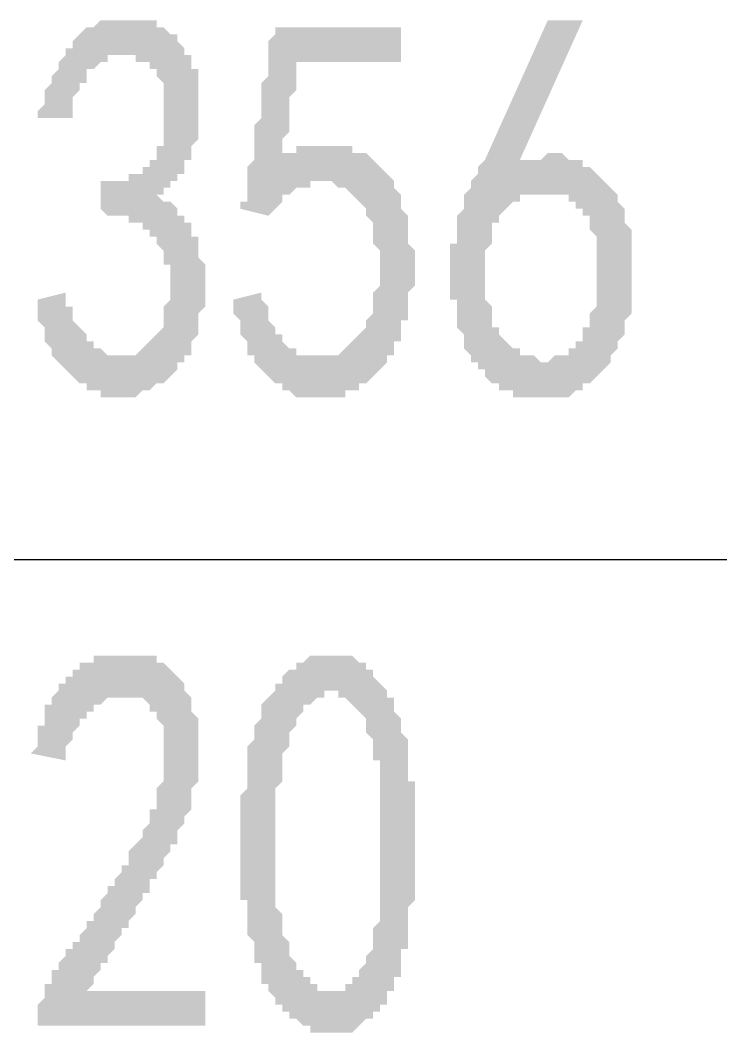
# Model space of a CAD drawing. Header units: millimetres. Extents: x 6156 to 7119, y 3162 to 3647.
# Drawn here: x 7026.84 to 7033.26, y 3537.75 to 3546.96 of the extents above; entities that cross this region are included whole.
import ezdxf

# ---------------------------------------------------------------- set-up
doc = ezdxf.new("R2010")
doc.units = ezdxf.units.MM
doc.layers.add('图层1', color=7, linetype='Continuous')

msp = doc.modelspace()

# ---------------------------------------------------------------- hatches: boundary and pattern name
at = {"layer": '图层1', "transparency": 33554559}
for points in [[(7026.9984, 3544.4204), (7027.2524, 3544.4839), (7027.2524, 3544.4204), (7027.2524, 3544.3569), (7027.3159, 3544.3569), (7027.3159, 3544.2934), (7027.3159, 3544.2299), (7027.3159, 3544.2299), (7027.3794, 3544.1664), (7027.3794, 3544.1664), (7027.4429, 3544.1029), (7027.4429, 3544.1029), (7027.4429, 3544.0394), (7027.5064, 3544.0394), (7027.5064, 3543.9759), (7027.5698, 3543.9759), (7027.5698, 3543.9759), (7027.6333, 3543.9124), (7027.6333, 3543.9124), (7027.6968, 3543.9124), (7027.7603, 3543.9124), (7027.7603, 3543.9124), (7027.7603, 3543.9124), (7027.8238, 3543.9124), (7027.8238, 3543.9124), (7027.8873, 3543.9124), (7027.9508, 3543.9759), (7027.9508, 3543.9759), (7027.9508, 3543.9759), (7028.0143, 3544.0394), (7028.0143, 3544.0394), (7028.0778, 3544.1029), (7028.0778, 3544.1029), (7028.0778, 3544.1029), (7028.1413, 3544.1664), (7028.1413, 3544.2299), (7028.1413, 3544.2299), (7028.1413, 3544.2934), (7028.1413, 3544.3569), (7028.2048, 3544.4204), (7028.2048, 3544.4204), (7028.2048, 3544.4839), (7028.2048, 3544.5474), (7028.2048, 3544.6109), (7028.2048, 3544.6109), (7028.2048, 3544.6744), (7028.2048, 3544.7378), (7028.1413, 3544.7378), (7028.1413, 3544.8013), (7028.1413, 3544.8648), (7028.1413, 3544.8648), (7028.0778, 3544.9283), (7028.0778, 3544.9918), (7028.0778, 3544.9918), (7028.0143, 3544.9918), (7028.0143, 3545.0553), (7028.0143, 3545.0553), (7027.9508, 3545.0553), (7027.9508, 3545.1188), (7027.8873, 3545.1188), (7027.8873, 3545.1188), (7027.8238, 3545.1188), (7027.8238, 3545.1823), (7027.7603, 3545.1823), (7027.6968, 3545.1823), (7027.6968, 3545.1823), (7027.6333, 3545.1823), (7027.5698, 3545.2458), (7027.5698, 3545.4998), (7027.6333, 3545.4998), (7027.6968, 3545.4998), (7027.6968, 3545.4998), (7027.7603, 3545.4998), (7027.8238, 3545.4998), (7027.8238, 3545.5633), (7027.8873, 3545.5633), (7027.8873, 3545.5633), (7027.9508, 3545.5633), (7027.9508, 3545.6268), (7028.0143, 3545.6268), (7028.0143, 3545.6268), (7028.0143, 3545.6903), (7028.0143, 3545.6903), (7028.0778, 3545.6903), (7028.0778, 3545.7538), (7028.0778, 3545.8173), (7028.1413, 3545.8173), (7028.1413, 3545.8808), (7028.1413, 3545.9443), (7028.1413, 3545.9443), (7028.1413, 3546.0078), (7028.1413, 3546.0713), (7028.1413, 3546.1348), (7028.1413, 3546.1348), (7028.1413, 3546.1983), (7028.1413, 3546.2618), (7028.1413, 3546.3252), (7028.1413, 3546.3252), (7028.1413, 3546.3887), (7028.0778, 3546.4522), (7028.0778, 3546.4522), (7028.0778, 3546.5157), (7028.0143, 3546.5157), (7028.0143, 3546.5792), (7027.9508, 3546.5792), (7027.9508, 3546.5792), (7027.8873, 3546.5792), (7027.8873, 3546.6427), (7027.8238, 3546.6427), (7027.8238, 3546.6427), (7027.7603, 3546.6427), (7027.6968, 3546.6427), (7027.6968, 3546.6427), (7027.6333, 3546.6427), (7027.6333, 3546.5792), (7027.6333, 3546.5792), (7027.5698, 3546.5792), (7027.5698, 3546.5792), (7027.5064, 3546.5157), (7027.5064, 3546.5157), (7027.4429, 3546.5157), (7027.4429, 3546.4522), (7027.4429, 3546.3887), (7027.3794, 3546.3887), (7027.3794, 3546.3252), (7027.3794, 3546.3252), (7027.3159, 3546.2618), (7027.3159, 3546.1983), (7027.3159, 3546.1348), (7027.3159, 3546.0713), (7027.2524, 3546.0713), (7026.9984, 3546.0713), (7026.9984, 3546.1348), (7027.0619, 3546.1983), (7027.0619, 3546.2618), (7027.0619, 3546.3252), (7027.0619, 3546.3252), (7027.1254, 3546.3887), (7027.1254, 3546.4522), (7027.1254, 3546.4522), (7027.1889, 3546.5157), (7027.1889, 3546.5792), (7027.1889, 3546.5792), (7027.2524, 3546.6427), (7027.2524, 3546.6427), (7027.2524, 3546.7062), (7027.3159, 3546.7062), (7027.3159, 3546.7697), (7027.3159, 3546.7697), (7027.3794, 3546.8332), (7027.3794, 3546.8332), (7027.4429, 3546.8967), (7027.4429, 3546.8967), (7027.5064, 3546.8967), (7027.5064, 3546.8967), (7027.5698, 3546.9602), (7027.5698, 3546.9602), (7027.6333, 3546.9602), (7027.6968, 3546.9602), (7027.6968, 3546.9602), (7027.7603, 3546.9602), (7027.8238, 3546.9602), (7027.8238, 3546.9602), (7027.8873, 3546.9602), (7027.8873, 3546.9602), (7027.9508, 3546.9602), (7028.0143, 3546.9602), (7028.0143, 3546.9602), (7028.0778, 3546.9602), (7028.0778, 3546.8967), (7028.1413, 3546.8967), (7028.1413, 3546.8967), (7028.2048, 3546.8332), (7028.2048, 3546.8332), (7028.2683, 3546.8332), (7028.2683, 3546.7697), (7028.2683, 3546.7697), (7028.3318, 3546.7062), (7028.3318, 3546.6427), (7028.3953, 3546.6427), (7028.3953, 3546.5792), (7028.3953, 3546.5157), (7028.3953, 3546.5157), (7028.4588, 3546.5157), (7028.4588, 3546.4522), (7028.4588, 3546.3887), (7028.4588, 3546.3252), (7028.4588, 3546.3252), (7028.4588, 3546.2618), (7028.4588, 3546.1983), (7028.4588, 3546.1348), (7028.4588, 3546.1348), (7028.4588, 3546.0713), (7028.4588, 3546.0078), (7028.4588, 3545.9443), (7028.4588, 3545.8808), (7028.4588, 3545.8808), (7028.4588, 3545.8808), (7028.3953, 3545.8173), (7028.3953, 3545.7538), (7028.3953, 3545.7538), (7028.3953, 3545.6903), (7028.3318, 3545.6903), (7028.3318, 3545.6268), (7028.3318, 3545.5633), (7028.2683, 3545.5633), (7028.2683, 3545.4998), (7028.2048, 3545.4998), (7028.2048, 3545.4363), (7028.1413, 3545.4363), (7028.1413, 3545.3728), (7028.0778, 3545.3728), (7028.1413, 3545.3093), (7028.2048, 3545.3093), (7028.2048, 3545.3093), (7028.2683, 3545.2458), (7028.2683, 3545.2458), (7028.2683, 3545.1823), (7028.3318, 3545.1823), (7028.3318, 3545.1188), (7028.3953, 3545.1188), (7028.3953, 3545.0553), (7028.3953, 3544.9918), (7028.4588, 3544.9918), (7028.4588, 3544.9918), (7028.4588, 3544.9283), (7028.4588, 3544.8648), (7028.4588, 3544.8648), (7028.4588, 3544.8013), (7028.5223, 3544.7378), (7028.5223, 3544.6744), (7028.5223, 3544.6744), (7028.5223, 3544.6109), (7028.5223, 3544.5474), (7028.5223, 3544.4839), (7028.5223, 3544.4204), (7028.5223, 3544.4204), (7028.5223, 3544.3569), (7028.4588, 3544.2934), (7028.4588, 3544.2299), (7028.4588, 3544.1664), (7028.4588, 3544.1664), (7028.4588, 3544.1029), (7028.3953, 3544.0394), (7028.3953, 3544.0394), (7028.3953, 3543.9759), (7028.3953, 3543.9124), (7028.3318, 3543.9124), (7028.3318, 3543.8489), (7028.2683, 3543.8489), (7028.2683, 3543.7854), (7028.2683, 3543.7854), (7028.2683, 3543.7854), (7028.2048, 3543.7219), (7028.2048, 3543.7219), (7028.1413, 3543.6584), (7028.1413, 3543.6584), (7028.0778, 3543.6584), (7028.0143, 3543.5949), (7028.0143, 3543.5949), (7027.9508, 3543.5949), (7027.9508, 3543.5949), (7027.8873, 3543.5314), (7027.8873, 3543.5314), (7027.8238, 3543.5314), (7027.8238, 3543.5314), (7027.7603, 3543.5314), (7027.7603, 3543.5314), (7027.6968, 3543.5314), (7027.6333, 3543.5314), (7027.6333, 3543.5314), (7027.5698, 3543.5314), (7027.5698, 3543.5949), (7027.5064, 3543.5949), (7027.5064, 3543.5949), (7027.4429, 3543.5949), (7027.4429, 3543.6584), (7027.3794, 3543.6584), (7027.3794, 3543.6584), (7027.3159, 3543.7219), (7027.3159, 3543.7219), (7027.2524, 3543.7854), (7027.2524, 3543.7854), (7027.2524, 3543.7854), (7027.1889, 3543.8489), (7027.1889, 3543.8489), (7027.1254, 3543.9124), (7027.1254, 3543.9124), (7027.1254, 3543.9759), (7027.0619, 3544.0394), (7027.0619, 3544.0394), (7027.0619, 3544.1029), (7027.0619, 3544.1664), (7026.9984, 3544.2299), (7026.9984, 3544.2299), (7026.9984, 3544.2934), (7026.9984, 3544.3569), (7026.9984, 3544.4204), (7026.9984, 3544.4204)], [(7029.0303, 3544.4838), (7029.0303, 3544.4203), (7029.0938, 3544.3568), (7029.0938, 3544.3568), (7029.0938, 3544.2934), (7029.0938, 3544.2299), (7029.1573, 3544.1664), (7029.1573, 3544.1664), (7029.1573, 3544.1029), (7029.2208, 3544.1029), (7029.2208, 3544.0394), (7029.2208, 3544.0394), (7029.2843, 3543.9759), (7029.2843, 3543.9759), (7029.3478, 3543.9759), (7029.3478, 3543.9124), (7029.3478, 3543.9124), (7029.4113, 3543.9124), (7029.4748, 3543.9124), (7029.4748, 3543.9124), (7029.5383, 3543.9124), (7029.5383, 3543.9124), (7029.6018, 3543.9124), (7029.6653, 3543.9124), (7029.6653, 3543.9124), (7029.7288, 3543.9124), (7029.7288, 3543.9124), (7029.7923, 3543.9759), (7029.7923, 3543.9759), (7029.7923, 3543.9759), (7029.8558, 3544.0394), (7029.8558, 3544.0394), (7029.9193, 3544.1029), (7029.9193, 3544.1029), (7029.9828, 3544.1664), (7029.9828, 3544.1664), (7029.9828, 3544.2299), (7030.0463, 3544.2934), (7030.0463, 3544.2934), (7030.0463, 3544.3568), (7030.0463, 3544.3568), (7030.0463, 3544.4203), (7030.0463, 3544.4838), (7030.0463, 3544.4838), (7030.1098, 3544.5473), (7030.1098, 3544.6108), (7030.1098, 3544.6743), (7030.1098, 3544.7378), (7030.1098, 3544.7378), (7030.1098, 3544.8013), (7030.1098, 3544.8648), (7030.1098, 3544.8648), (7030.0463, 3544.9283), (7030.0463, 3544.9918), (7030.0463, 3545.0553), (7030.0463, 3545.0553), (7030.0463, 3545.1188), (7029.9828, 3545.1823), (7029.9828, 3545.1823), (7029.9828, 3545.2458), (7029.9828, 3545.2458), (7029.9193, 3545.3093), (7029.9193, 3545.3093), (7029.8558, 3545.3728), (7029.8558, 3545.3728), (7029.7923, 3545.4363), (7029.7923, 3545.4363), (7029.7288, 3545.4363), (7029.7288, 3545.4363), (7029.7288, 3545.4363), (7029.6653, 3545.4998), (7029.6653, 3545.4998), (7029.6018, 3545.4998), (7029.5383, 3545.4998), (7029.5383, 3545.4998), (7029.4748, 3545.4998), (7029.4748, 3545.4363), (7029.4113, 3545.4363), (7029.4113, 3545.4363), (7029.3478, 3545.4363), (7029.2843, 3545.3728), (7029.2843, 3545.3728), (7029.2208, 3545.3728), (7029.2208, 3545.3093), (7029.2208, 3545.3093), (7029.1573, 3545.2458), (7029.1573, 3545.2458), (7029.0938, 3545.1823), (7029.0938, 3545.1823), (7028.8399, 3545.2458), (7028.8399, 3545.2458), (7028.8399, 3545.2458), (7028.8399, 3545.2458), (7028.8399, 3545.2458), (7028.8399, 3545.3093), (7028.9034, 3545.3093), (7028.9034, 3545.3093), (7028.9034, 3545.3728), (7028.9034, 3545.3728), (7028.9034, 3545.4363), (7028.9034, 3545.4363), (7028.9034, 3545.4998), (7028.9034, 3545.4998), (7028.9034, 3545.5633), (7028.9034, 3545.5633), (7028.9034, 3545.6268), (7028.9668, 3545.6903), (7028.9668, 3545.7538), (7028.9668, 3545.8173), (7028.9668, 3545.8173), (7028.9668, 3545.8808), (7028.9668, 3545.9442), (7028.9668, 3546.0077), (7029.0303, 3546.0712), (7029.0303, 3546.1347), (7029.0303, 3546.1982), (7029.0303, 3546.2617), (7029.0303, 3546.3887), (7029.0938, 3546.4522), (7029.0938, 3546.5157), (7029.0938, 3546.5792), (7029.0938, 3546.7062), (7029.0938, 3546.7697), (7029.1573, 3546.8332), (7029.1573, 3546.8967), (7030.3003, 3546.8967), (7030.3003, 3546.5792), (7029.3478, 3546.5792), (7029.3478, 3546.5157), (7029.3478, 3546.4522), (7029.3478, 3546.3887), (7029.3478, 3546.3252), (7029.2843, 3546.2617), (7029.2843, 3546.1982), (7029.2843, 3546.1347), (7029.2843, 3546.1347), (7029.2843, 3546.0712), (7029.2843, 3546.0077), (7029.2843, 3545.9442), (7029.2843, 3545.9442), (7029.2208, 3545.8808), (7029.2208, 3545.8173), (7029.2208, 3545.8173), (7029.2208, 3545.7538), (7029.2208, 3545.6903), (7029.2208, 3545.6903), (7029.2208, 3545.7538), (7029.2843, 3545.7538), (7029.3478, 3545.7538), (7029.3478, 3545.8173), (7029.4113, 3545.8173), (7029.4113, 3545.8173), (7029.4748, 3545.8173), (7029.4748, 3545.8173), (7029.5383, 3545.8173), (7029.6018, 3545.8173), (7029.6018, 3545.8173), (7029.6018, 3545.8173), (7029.6653, 3545.8173), (7029.7288, 3545.8173), (7029.7288, 3545.8173), (7029.7923, 3545.8173), (7029.7923, 3545.8173), (7029.8558, 3545.8173), (7029.8558, 3545.7538), (7029.9193, 3545.7538), (7029.9828, 3545.7538), (7029.9828, 3545.7538), (7029.9828, 3545.7538), (7030.0463, 3545.6903), (7030.0463, 3545.6903), (7030.1098, 3545.6268), (7030.1098, 3545.6268), (7030.1733, 3545.5633), (7030.1733, 3545.5633), (7030.2368, 3545.4998), (7030.2368, 3545.4998), (7030.2368, 3545.4363), (7030.2368, 3545.4363), (7030.3003, 3545.3728), (7030.3003, 3545.3093), (7030.3003, 3545.3093), (7030.3003, 3545.2458), (7030.3638, 3545.1823), (7030.3638, 3545.1188), (7030.3638, 3545.1188), (7030.3638, 3545.0553), (7030.3638, 3545.0553), (7030.3638, 3544.9918), (7030.3638, 3544.9918), (7030.3638, 3544.9283), (7030.4273, 3544.8648), (7030.4273, 3544.8013), (7030.4273, 3544.7378), (7030.4273, 3544.7378), (7030.4273, 3544.6743), (7030.4273, 3544.6743), (7030.4273, 3544.6108), (7030.4273, 3544.5473), (7030.3638, 3544.4838), (7030.3638, 3544.4203), (7030.3638, 3544.4203), (7030.3638, 3544.3568), (7030.3638, 3544.2934), (7030.3638, 3544.2299), (7030.3003, 3544.2299), (7030.3003, 3544.1664), (7030.3003, 3544.1029), (7030.3003, 3544.0394), (7030.2368, 3544.0394), (7030.2368, 3543.9759), (7030.2368, 3543.9124), (7030.1733, 3543.9124), (7030.1733, 3543.8489), (7030.1733, 3543.8489), (7030.1733, 3543.8489), (7030.1098, 3543.7854), (7030.1098, 3543.7854), (7030.0463, 3543.7219), (7030.0463, 3543.7219), (7029.9828, 3543.6584), (7029.9828, 3543.6584), (7029.9193, 3543.6584), (7029.9193, 3543.5949), (7029.8558, 3543.5949), (7029.8558, 3543.5949), (7029.7923, 3543.5949), (7029.7923, 3543.5314), (7029.7288, 3543.5314), (7029.7288, 3543.5314), (7029.6653, 3543.5314), (7029.6018, 3543.5314), (7029.6018, 3543.5314), (7029.5383, 3543.5314), (7029.5383, 3543.5314), (7029.4748, 3543.5314), (7029.4113, 3543.5314), (7029.4113, 3543.5314), (7029.3478, 3543.5314), (7029.3478, 3543.5314), (7029.2843, 3543.5949), (7029.2843, 3543.5949), (7029.2208, 3543.5949), (7029.2208, 3543.6584), (7029.1573, 3543.6584), (7029.1573, 3543.6584), (7029.0938, 3543.7219), (7029.0938, 3543.7219), (7029.0938, 3543.7219), (7029.0303, 3543.7854), (7029.0303, 3543.7854), (7028.9668, 3543.8489), (7028.9668, 3543.8489), (7028.9668, 3543.9124), (7028.9034, 3543.9124), (7028.9034, 3543.9759), (7028.9034, 3543.9759), (7028.9034, 3544.0394), (7028.8399, 3544.1029), (7028.8399, 3544.1664), (7028.8399, 3544.1664), (7028.8399, 3544.2299), (7028.7764, 3544.2934), (7028.7764, 3544.3568), (7028.7764, 3544.4203)], [(7026.9984, 3537.88), (7026.9984, 3537.9435), (7026.9984, 3537.9435), (7026.9984, 3538.007), (7027.0619, 3538.0705), (7027.0619, 3538.134), (7027.0619, 3538.134), (7027.0619, 3538.1975), (7027.1254, 3538.1975), (7027.1254, 3538.261), (7027.1254, 3538.3245), (7027.1889, 3538.3245), (7027.1889, 3538.388), (7027.1889, 3538.388), (7027.2524, 3538.4515), (7027.2524, 3538.4515), (7027.2524, 3538.515), (7027.3159, 3538.515), (7027.3159, 3538.515), (7027.3159, 3538.5785), (7027.3794, 3538.5785), (7027.3794, 3538.6419), (7027.4429, 3538.7054), (7027.4429, 3538.7054), (7027.4429, 3538.7689), (7027.5064, 3538.7689), (7027.5064, 3538.8324), (7027.5698, 3538.8959), (7027.5698, 3538.8959), (7027.5698, 3538.9594), (7027.6333, 3539.0229), (7027.6333, 3539.0864), (7027.6968, 3539.0864), (7027.6968, 3539.1499), (7027.7603, 3539.2134), (7027.7603, 3539.2769), (7027.8238, 3539.2769), (7027.8238, 3539.3404), (7027.8238, 3539.4039), (7027.8873, 3539.4674), (7027.8873, 3539.4674), (7027.9508, 3539.5309), (7027.9508, 3539.5944), (7027.9508, 3539.5944), (7028.0143, 3539.6579), (7028.0143, 3539.7214), (7028.0143, 3539.7214), (7028.0143, 3539.7849), (7028.0778, 3539.7849), (7028.0778, 3539.8484), (7028.0778, 3539.8484), (7028.0778, 3539.9119), (7028.0778, 3539.9119), (7028.0778, 3539.9754), (7028.1413, 3540.0389), (7028.1413, 3540.1024), (7028.1413, 3540.1024), (7028.1413, 3540.1659), (7028.1413, 3540.2293), (7028.1413, 3540.2928), (7028.1413, 3540.2928), (7028.1413, 3540.3563), (7028.1413, 3540.4198), (7028.1413, 3540.4198), (7028.1413, 3540.4833), (7028.1413, 3540.5468), (7028.1413, 3540.5468), (7028.0778, 3540.6103), (7028.0778, 3540.6738), (7028.0143, 3540.6738), (7028.0143, 3540.7373), (7028.0143, 3540.7373), (7028.0143, 3540.7373), (7027.9508, 3540.8008), (7027.8873, 3540.8008), (7027.8873, 3540.8008), (7027.8238, 3540.8008), (7027.8238, 3540.8008), (7027.7603, 3540.8008), (7027.7603, 3540.8008), (7027.6968, 3540.8008), (7027.6968, 3540.8008), (7027.6333, 3540.8008), (7027.6333, 3540.8008), (7027.5698, 3540.7373), (7027.5698, 3540.7373), (7027.5064, 3540.7373), (7027.5064, 3540.6738), (7027.4429, 3540.6738), (7027.4429, 3540.6103), (7027.3794, 3540.6103), (7027.3794, 3540.5468), (7027.3794, 3540.5468), (7027.3159, 3540.4833), (7027.3159, 3540.4833), (7027.3159, 3540.4198), (7027.2524, 3540.3563), (7027.2524, 3540.3563), (7027.2524, 3540.2928), (7027.2524, 3540.2293), (7026.9349, 3540.2928), (7026.9984, 3540.3563), (7026.9984, 3540.4198), (7026.9984, 3540.4833), (7026.9984, 3540.5468), (7027.0619, 3540.5468), (7027.0619, 3540.6103), (7027.0619, 3540.6738), (7027.0619, 3540.7373), (7027.1254, 3540.7373), (7027.1254, 3540.8008), (7027.1254, 3540.8008), (7027.1889, 3540.8643), (7027.1889, 3540.8643), (7027.1889, 3540.9278), (7027.2524, 3540.9278), (7027.2524, 3540.9913), (7027.2524, 3540.9913), (7027.3159, 3540.9913), (7027.3159, 3541.0548), (7027.3794, 3541.0548), (7027.3794, 3541.1183), (7027.4429, 3541.1183), (7027.4429, 3541.1183), (7027.5064, 3541.1183), (7027.5064, 3541.1818), (7027.5698, 3541.1818), (7027.5698, 3541.1818), (7027.6333, 3541.1818), (7027.6968, 3541.1818), (7027.6968, 3541.1818), (7027.7603, 3541.1818), (7027.7603, 3541.1818), (7027.8238, 3541.1818), (7027.8238, 3541.1818), (7027.8873, 3541.1818), (7027.9508, 3541.1818), (7027.9508, 3541.1818), (7027.9508, 3541.1818), (7028.0143, 3541.1818), (7028.0143, 3541.1818), (7028.0778, 3541.1818), (7028.0778, 3541.1183), (7028.1413, 3541.1183), (7028.1413, 3541.1183), (7028.2048, 3541.0548), (7028.2048, 3541.0548), (7028.2048, 3541.0548), (7028.2683, 3540.9913), (7028.2683, 3540.9913), (7028.3318, 3540.9278), (7028.3318, 3540.8643), (7028.3318, 3540.8643), (7028.3953, 3540.8008), (7028.3953, 3540.7373), (7028.3953, 3540.7373), (7028.3953, 3540.6738), (7028.4588, 3540.6103), (7028.4588, 3540.6103), (7028.4588, 3540.5468), (7028.4588, 3540.4833), (7028.4588, 3540.4833), (7028.4588, 3540.4198), (7028.4588, 3540.3563), (7028.4588, 3540.2928), (7028.4588, 3540.2293), (7028.4588, 3540.2293), (7028.4588, 3540.1659), (7028.4588, 3540.1659), (7028.4588, 3540.1024), (7028.4588, 3540.0389), (7028.4588, 3540.0389), (7028.3953, 3539.9754), (7028.3953, 3539.9119), (7028.3953, 3539.8484), (7028.3953, 3539.8484), (7028.3953, 3539.7849), (7028.3318, 3539.7214), (7028.3318, 3539.7214), (7028.3318, 3539.6579), (7028.2683, 3539.5944), (7028.2683, 3539.5309), (7028.2683, 3539.4674), (7028.2683, 3539.4674), (7028.2048, 3539.4674), (7028.2048, 3539.4674), (7028.2048, 3539.4039), (7028.2048, 3539.4039), (7028.1413, 3539.3404), (7028.1413, 3539.3404), (7028.1413, 3539.2769), (7028.1413, 3539.2769), (7028.0778, 3539.2134), (7028.0778, 3539.2134), (7028.0778, 3539.1499), (7028.0143, 3539.1499), (7028.0143, 3539.0864), (7028.0143, 3539.0229), (7027.9508, 3539.0229), (7027.9508, 3538.9594), (7027.9508, 3538.9594), (7027.8873, 3538.8959), (7027.8873, 3538.8324), (7027.8873, 3538.8324), (7027.8238, 3538.7689), (7027.8238, 3538.7054), (7027.7603, 3538.7054), (7027.7603, 3538.6419), (7027.6968, 3538.5785), (7027.6968, 3538.5785), (7027.6968, 3538.515), (7027.6333, 3538.4515), (7027.6333, 3538.388), (7027.5698, 3538.388), (7027.5698, 3538.3245), (7027.5064, 3538.261), (7027.5064, 3538.1975), (7027.4429, 3538.134), (7027.4429, 3538.134), (7028.5223, 3538.134), (7028.5223, 3537.8165), (7026.9984, 3537.8165)]]:
    msp.add_hatch(color=256, dxfattribs=at).paths.add_polyline_path(points)
h = msp.add_hatch(color=256, dxfattribs=at)
h.paths.add_polyline_path([(7030.7448, 3544.7378), (7030.7448, 3544.8013), (7030.7448, 3544.8648), (7030.7448, 3544.9283), (7030.8083, 3544.9283), (7030.8083, 3544.9918), (7030.8083, 3545.0553), (7030.8083, 3545.1188), (7030.8083, 3545.1188), (7030.8083, 3545.1823), (7030.8717, 3545.2458), (7030.8717, 3545.2458), (7030.8717, 3545.3093), (7030.8717, 3545.3093), (7030.8717, 3545.3728), (7030.9352, 3545.4363), (7030.9352, 3545.4363), (7030.9352, 3545.4998), (7030.9987, 3545.5633), (7030.9987, 3545.6268), (7030.9987, 3545.6268), (7031.0622, 3545.6903), (7031.0622, 3545.6903), (7031.6337, 3546.9602), (7031.9512, 3546.9602), (7031.3797, 3545.6903), (7031.3797, 3545.6903), (7031.4432, 3545.6903), (7031.5067, 3545.6903), (7031.5067, 3545.6903), (7031.5702, 3545.6903), (7031.6337, 3545.7538), (7031.6337, 3545.7538), (7031.6972, 3545.7538), (7031.6972, 3545.7538), (7031.7607, 3545.7538), (7031.8242, 3545.6903), (7031.8242, 3545.6903), (7031.8877, 3545.6903), (7031.8877, 3545.6903), (7031.9512, 3545.6903), (7031.9512, 3545.6903), (7031.9512, 3545.6268), (7032.0147, 3545.6268), (7032.0147, 3545.6268), (7032.0782, 3545.5633), (7032.0782, 3545.5633), (7032.1417, 3545.4998), (7032.1417, 3545.4998), (7032.2052, 3545.4363), (7032.2052, 3545.4363), (7032.2687, 3545.3728), (7032.2687, 3545.3093), (7032.2687, 3545.3093), (7032.3322, 3545.2458), (7032.3322, 3545.2458), (7032.3322, 3545.1823), (7032.3322, 3545.1188), (7032.3322, 3545.1188), (7032.3957, 3545.0553), (7032.3957, 3544.9918), (7032.3957, 3544.9283), (7032.3957, 3544.9283), (7032.3957, 3544.8648), (7032.3957, 3544.8013), (7032.3957, 3544.7378), (7032.3957, 3544.7378), (7032.3957, 3544.6743), (7032.3957, 3544.6108), (7032.3957, 3544.6108), (7032.3957, 3544.5473), (7032.3957, 3544.4838), (7032.3957, 3544.4203), (7032.3957, 3544.4203), (7032.3957, 3544.3568), (7032.3957, 3544.2934), (7032.3322, 3544.2299), (7032.3322, 3544.2299), (7032.3322, 3544.1664), (7032.3322, 3544.1029), (7032.3322, 3544.1029), (7032.2687, 3544.0394), (7032.2687, 3543.9759), (7032.2687, 3543.9759), (7032.2052, 3543.9124), (7032.2052, 3543.8489), (7032.2052, 3543.8489), (7032.1417, 3543.7854), (7032.1417, 3543.7854), (7032.1417, 3543.7854), (7032.0782, 3543.7219), (7032.0782, 3543.7219), (7032.0147, 3543.6584), (7032.0147, 3543.6584), (7031.9512, 3543.6584), (7031.9512, 3543.5949), (7031.8877, 3543.5949), (7031.8877, 3543.5949), (7031.8242, 3543.5314), (7031.8242, 3543.5314), (7031.7607, 3543.5314), (7031.6972, 3543.5314), (7031.6972, 3543.5314), (7031.6337, 3543.5314), (7031.5702, 3543.5314), (7031.5702, 3543.5314), (7031.5067, 3543.5314), (7031.5067, 3543.5314), (7031.4432, 3543.5314), (7031.3797, 3543.5314), (7031.3797, 3543.5314), (7031.3162, 3543.5314), (7031.3162, 3543.5949), (7031.2527, 3543.5949), (7031.2527, 3543.5949), (7031.1892, 3543.5949), (7031.1892, 3543.6584), (7031.1257, 3543.6584), (7031.1257, 3543.6584), (7031.0622, 3543.7219), (7031.0622, 3543.7219), (7031.0622, 3543.7854), (7030.9987, 3543.7854), (7030.9987, 3543.8489), (7030.9352, 3543.8489), (7030.9352, 3543.9124), (7030.9352, 3543.9124), (7030.8717, 3543.9759), (7030.8717, 3544.0394), (7030.8717, 3544.0394), (7030.8717, 3544.1029), (7030.8083, 3544.1664), (7030.8083, 3544.2299), (7030.8083, 3544.2299), (7030.8083, 3544.2934), (7030.8083, 3544.3568), (7030.8083, 3544.4203), (7030.7448, 3544.4203), (7030.7448, 3544.4838), (7030.7448, 3544.5473), (7030.7448, 3544.6108), (7030.7448, 3544.6108), (7030.7448, 3544.6743), (7030.7448, 3544.7378), (7030.7448, 3544.7378)], flags=0)
h.paths.add_polyline_path([(7031.1892, 3544.1029), (7031.2527, 3544.0394), (7031.2527, 3544.0394), (7031.3162, 3543.9759), (7031.3162, 3543.9759), (7031.3797, 3543.9759), (7031.3797, 3543.9124), (7031.4432, 3543.9124), (7031.4432, 3543.9124), (7031.5067, 3543.9124), (7031.5067, 3543.9124), (7031.5702, 3543.8489), (7031.6337, 3543.8489), (7031.6337, 3543.8489), (7031.6972, 3543.9124), (7031.6972, 3543.9124), (7031.7607, 3543.9124), (7031.7607, 3543.9124), (7031.8242, 3543.9124), (7031.8242, 3543.9759), (7031.8877, 3543.9759), (7031.8877, 3544.0394), (7031.9512, 3544.0394), (7031.9512, 3544.1029), (7031.9512, 3544.1029), (7031.9512, 3544.1664), (7032.0147, 3544.1664), (7032.0147, 3544.2299), (7032.0147, 3544.2299), (7032.0147, 3544.2934), (7032.0782, 3544.3568), (7032.0782, 3544.4203), (7032.0782, 3544.4203), (7032.0782, 3544.4838), (7032.0782, 3544.5473), (7032.0782, 3544.6108), (7032.0782, 3544.6743), (7032.0782, 3544.6743), (7032.0782, 3544.7378), (7032.0782, 3544.8013), (7032.0782, 3544.8648), (7032.0782, 3544.9283), (7032.0782, 3544.9918), (7032.0782, 3544.9918), (7032.0147, 3545.0553), (7032.0147, 3545.1188), (7032.0147, 3545.1188), (7032.0147, 3545.1823), (7031.9512, 3545.1823), (7031.9512, 3545.2458), (7031.8877, 3545.2458), (7031.8877, 3545.2458), (7031.8877, 3545.3093), (7031.8242, 3545.3093), (7031.8242, 3545.3728), (7031.7607, 3545.3728), (7031.7607, 3545.3728), (7031.6972, 3545.3728), (7031.6972, 3545.3728), (7031.6337, 3545.3728), (7031.5702, 3545.3728), (7031.5702, 3545.3728), (7031.5067, 3545.3728), (7031.5067, 3545.3728), (7031.4432, 3545.3728), (7031.4432, 3545.3728), (7031.3797, 3545.3728), (7031.3797, 3545.3093), (7031.3162, 3545.3093), (7031.3162, 3545.3093), (7031.2527, 3545.2458), (7031.2527, 3545.2458), (7031.1892, 3545.1823), (7031.1892, 3545.1823), (7031.1892, 3545.1188), (7031.1257, 3545.1188), (7031.1257, 3545.0553), (7031.1257, 3544.9918), (7031.1257, 3544.9283), (7031.1257, 3544.9283), (7031.0622, 3544.8648), (7031.0622, 3544.8013), (7031.0622, 3544.7378), (7031.0622, 3544.7378), (7031.0622, 3544.6743), (7031.0622, 3544.6108), (7031.0622, 3544.5473), (7031.0622, 3544.5473), (7031.0622, 3544.4838), (7031.0622, 3544.4838), (7031.0622, 3544.4203), (7031.1257, 3544.3568), (7031.1257, 3544.2934), (7031.1257, 3544.2934), (7031.1257, 3544.2299), (7031.1257, 3544.1664), (7031.1892, 3544.1664), (7031.1892, 3544.1029), (7031.1892, 3544.1029)], flags=0)
h = msp.add_hatch(color=256, dxfattribs=at)
h.paths.add_polyline_path([(7028.8398, 3539.658), (7028.8398, 3539.7215), (7028.8398, 3539.785), (7028.8398, 3539.8485), (7028.8398, 3539.912), (7028.9033, 3539.9755), (7028.9033, 3540.0389), (7028.9033, 3540.1024), (7028.9033, 3540.1024), (7028.9033, 3540.1659), (7028.9033, 3540.2294), (7028.9033, 3540.2929), (7028.9033, 3540.2929), (7028.9033, 3540.3564), (7028.9668, 3540.4199), (7028.9668, 3540.4199), (7028.9668, 3540.4834), (7028.9668, 3540.4834), (7028.9668, 3540.5469), (7029.0303, 3540.6104), (7029.0303, 3540.6739), (7029.0303, 3540.6739), (7029.0303, 3540.7374), (7029.0938, 3540.8009), (7029.0938, 3540.8009), (7029.1573, 3540.8644), (7029.1573, 3540.8644), (7029.1573, 3540.9279), (7029.2208, 3540.9279), (7029.2208, 3540.9914), (7029.2208, 3540.9914), (7029.2843, 3541.0549), (7029.2843, 3541.0549), (7029.3478, 3541.0549), (7029.3478, 3541.1184), (7029.4113, 3541.1184), (7029.4113, 3541.1184), (7029.4748, 3541.1819), (7029.4748, 3541.1819), (7029.5383, 3541.1819), (7029.5383, 3541.1819), (7029.6018, 3541.1819), (7029.6653, 3541.1819), (7029.6653, 3541.1819), (7029.7288, 3541.1819), (7029.7288, 3541.1819), (7029.7923, 3541.1819), (7029.7923, 3541.1819), (7029.8558, 3541.1819), (7029.9193, 3541.1184), (7029.9193, 3541.1184), (7029.9828, 3541.1184), (7029.9828, 3541.0549), (7030.0463, 3541.0549), (7030.0463, 3540.9914), (7030.0463, 3540.9914), (7030.1098, 3540.9279), (7030.1098, 3540.9279), (7030.1732, 3540.8644), (7030.1732, 3540.8644), (7030.1732, 3540.8009), (7030.2367, 3540.8009), (7030.2367, 3540.7374), (7030.2367, 3540.6739), (7030.2367, 3540.6739), (7030.3002, 3540.6104), (7030.3002, 3540.5469), (7030.3002, 3540.4834), (7030.3002, 3540.4834), (7030.3637, 3540.4199), (7030.3637, 3540.3564), (7030.3637, 3540.2929), (7030.3637, 3540.2929), (7030.3637, 3540.2294), (7030.3637, 3540.1659), (7030.3637, 3540.1659), (7030.3637, 3540.1024), (7030.3637, 3540.0389), (7030.4272, 3540.0389), (7030.4272, 3539.9755), (7030.4272, 3539.912), (7030.4272, 3539.8485), (7030.4272, 3539.8485), (7030.4272, 3539.785), (7030.4272, 3539.7215), (7030.4272, 3539.658), (7030.4272, 3539.5945), (7030.4272, 3539.5945), (7030.4272, 3539.531), (7030.4272, 3539.4675), (7030.4272, 3539.404), (7030.4272, 3539.3405), (7030.4272, 3539.277), (7030.4272, 3539.277), (7030.4272, 3539.2135), (7030.4272, 3539.15), (7030.4272, 3539.0865), (7030.4272, 3539.023), (7030.4272, 3538.9595), (7030.4272, 3538.9595), (7030.3637, 3538.896), (7030.3637, 3538.8325), (7030.3637, 3538.769), (7030.3637, 3538.7055), (7030.3637, 3538.642), (7030.3637, 3538.642), (7030.3637, 3538.5785), (7030.3637, 3538.515), (7030.3002, 3538.515), (7030.3002, 3538.4515), (7030.3002, 3538.3881), (7030.3002, 3538.3881), (7030.3002, 3538.3246), (7030.3002, 3538.2611), (7030.2367, 3538.2611), (7030.2367, 3538.1976), (7030.2367, 3538.1341), (7030.1732, 3538.1341), (7030.1732, 3538.0706), (7030.1732, 3538.0071), (7030.1098, 3538.0071), (7030.1098, 3537.9436), (7030.0463, 3537.9436), (7030.0463, 3537.8801), (7029.9828, 3537.8801), (7029.9828, 3537.8801), (7029.9193, 3537.8166), (7029.9193, 3537.8166), (7029.9193, 3537.8166), (7029.8558, 3537.7531), (7029.7923, 3537.7531), (7029.7923, 3537.7531), (7029.7288, 3537.7531), (7029.7288, 3537.7531), (7029.6653, 3537.7531), (7029.6653, 3537.7531), (7029.6018, 3537.7531), (7029.6018, 3537.7531), (7029.5383, 3537.7531), (7029.4748, 3537.7531), (7029.4748, 3537.8166), (7029.4113, 3537.8166), (7029.4113, 3537.8166), (7029.4113, 3537.8166), (7029.3478, 3537.8801), (7029.2843, 3537.8801), (7029.2843, 3537.9436), (7029.2208, 3537.9436), (7029.2208, 3537.9436), (7029.2208, 3538.0071), (7029.1573, 3538.0071), (7029.1573, 3538.0706), (7029.0938, 3538.1341), (7029.0938, 3538.1341), (7029.0938, 3538.1976), (7029.0303, 3538.1976), (7029.0303, 3538.2611), (7029.0303, 3538.2611), (7029.0303, 3538.3246), (7029.0303, 3538.3881), (7028.9668, 3538.3881), (7028.9668, 3538.4515), (7028.9668, 3538.515), (7028.9668, 3538.515), (7028.9668, 3538.5785), (7028.9033, 3538.642), (7028.9033, 3538.7055), (7028.9033, 3538.7055), (7028.9033, 3538.769), (7028.9033, 3538.8325), (7028.9033, 3538.8325), (7028.9033, 3538.896), (7028.9033, 3538.9595), (7028.8398, 3538.9595), (7028.8398, 3539.023), (7028.8398, 3539.0865), (7028.8398, 3539.0865), (7028.8398, 3539.15), (7028.8398, 3539.2135), (7028.8398, 3539.277), (7028.8398, 3539.277), (7028.8398, 3539.3405), (7028.8398, 3539.404), (7028.8398, 3539.4675), (7028.8398, 3539.531), (7028.8398, 3539.5945), (7028.8398, 3539.658), (7028.8398, 3539.658)], flags=0)
h.paths.add_polyline_path([(7029.1573, 3539.785), (7029.1573, 3539.7215), (7029.1573, 3539.7215), (7029.1573, 3539.658), (7029.1573, 3539.5945), (7029.1573, 3539.531), (7029.1573, 3539.4675), (7029.1573, 3539.404), (7029.1573, 3539.3405), (7029.1573, 3539.3405), (7029.1573, 3539.277), (7029.1573, 3539.2135), (7029.1573, 3539.15), (7029.1573, 3539.15), (7029.1573, 3539.0865), (7029.1573, 3539.023), (7029.1573, 3538.9595), (7029.1573, 3538.9595), (7029.1573, 3538.896), (7029.2208, 3538.8325), (7029.2208, 3538.8325), (7029.2208, 3538.769), (7029.2208, 3538.7055), (7029.2208, 3538.642), (7029.2208, 3538.642), (7029.2843, 3538.5785), (7029.2843, 3538.515), (7029.2843, 3538.4515), (7029.2843, 3538.4515), (7029.3478, 3538.3881), (7029.3478, 3538.3881), (7029.3478, 3538.3246), (7029.4113, 3538.3246), (7029.4113, 3538.2611), (7029.4113, 3538.2611), (7029.4748, 3538.2611), (7029.4748, 3538.1976), (7029.5383, 3538.1976), (7029.5383, 3538.1341), (7029.6018, 3538.1341), (7029.6018, 3538.1341), (7029.6653, 3538.1341), (7029.6653, 3538.1341), (7029.7288, 3538.1341), (7029.7288, 3538.1341), (7029.7923, 3538.1341), (7029.7923, 3538.1976), (7029.7923, 3538.1976), (7029.8558, 3538.1976), (7029.8558, 3538.2611), (7029.9193, 3538.2611), (7029.9193, 3538.3246), (7029.9193, 3538.3246), (7029.9828, 3538.3881), (7029.9828, 3538.3881), (7029.9828, 3538.4515), (7030.0463, 3538.515), (7030.0463, 3538.5785), (7030.0463, 3538.5785), (7030.0463, 3538.642), (7030.0463, 3538.7055), (7030.1098, 3538.769), (7030.1098, 3538.769), (7030.1098, 3538.8325), (7030.1098, 3538.896), (7030.1098, 3538.9595), (7030.1098, 3538.9595), (7030.1098, 3539.023), (7030.1098, 3539.0865), (7030.1098, 3539.15), (7030.1098, 3539.2135), (7030.1098, 3539.2135), (7030.1098, 3539.277), (7030.1098, 3539.3405), (7030.1098, 3539.3405), (7030.1098, 3539.404), (7030.1098, 3539.4675), (7030.1098, 3539.531), (7030.1098, 3539.5945), (7030.1098, 3539.658), (7030.1098, 3539.658), (7030.1098, 3539.7215), (7030.1098, 3539.785), (7030.1098, 3539.8485), (7030.1098, 3539.8485), (7030.1098, 3539.912), (7030.1098, 3539.9755), (7030.1098, 3539.9755), (7030.1098, 3540.0389), (7030.1098, 3540.1024), (7030.1098, 3540.1659), (7030.1098, 3540.2294), (7030.0463, 3540.2294), (7030.0463, 3540.2929), (7030.0463, 3540.3564), (7030.0463, 3540.4199), (7030.0463, 3540.4199), (7029.9828, 3540.4834), (7029.9828, 3540.5469), (7029.9828, 3540.5469), (7029.9828, 3540.5469), (7029.9828, 3540.6104), (7029.9193, 3540.6739), (7029.9193, 3540.6739), (7029.8558, 3540.7374), (7029.8558, 3540.7374), (7029.7923, 3540.8009), (7029.7923, 3540.8009), (7029.7288, 3540.8009), (7029.7288, 3540.8644), (7029.6653, 3540.8644), (7029.6653, 3540.8644), (7029.6653, 3540.8644), (7029.6018, 3540.8644), (7029.6018, 3540.8009), (7029.5383, 3540.8009), (7029.5383, 3540.8009), (7029.4748, 3540.7374), (7029.4748, 3540.7374), (7029.4113, 3540.7374), (7029.4113, 3540.6739), (7029.3478, 3540.6104), (7029.3478, 3540.6104), (7029.3478, 3540.5469), (7029.3478, 3540.5469), (7029.2843, 3540.4834), (7029.2843, 3540.4834), (7029.2843, 3540.4199), (7029.2843, 3540.3564), (7029.2843, 3540.3564), (7029.2208, 3540.2929), (7029.2208, 3540.2294), (7029.2208, 3540.1659), (7029.2208, 3540.1659), (7029.2208, 3540.1024), (7029.2208, 3540.0389), (7029.1573, 3539.9755), (7029.1573, 3539.912), (7029.1573, 3539.8485), (7029.1573, 3539.785)], flags=0)

# ---------------------------------------------------------------- linework, layer by layer
at = {"layer": '图层1', "lineweight": -3}
msp.add_line((7033.2595, 3542.0537), (7007.9246, 3542.0537), dxfattribs=at)

doc.saveas('drawing.dxf')
